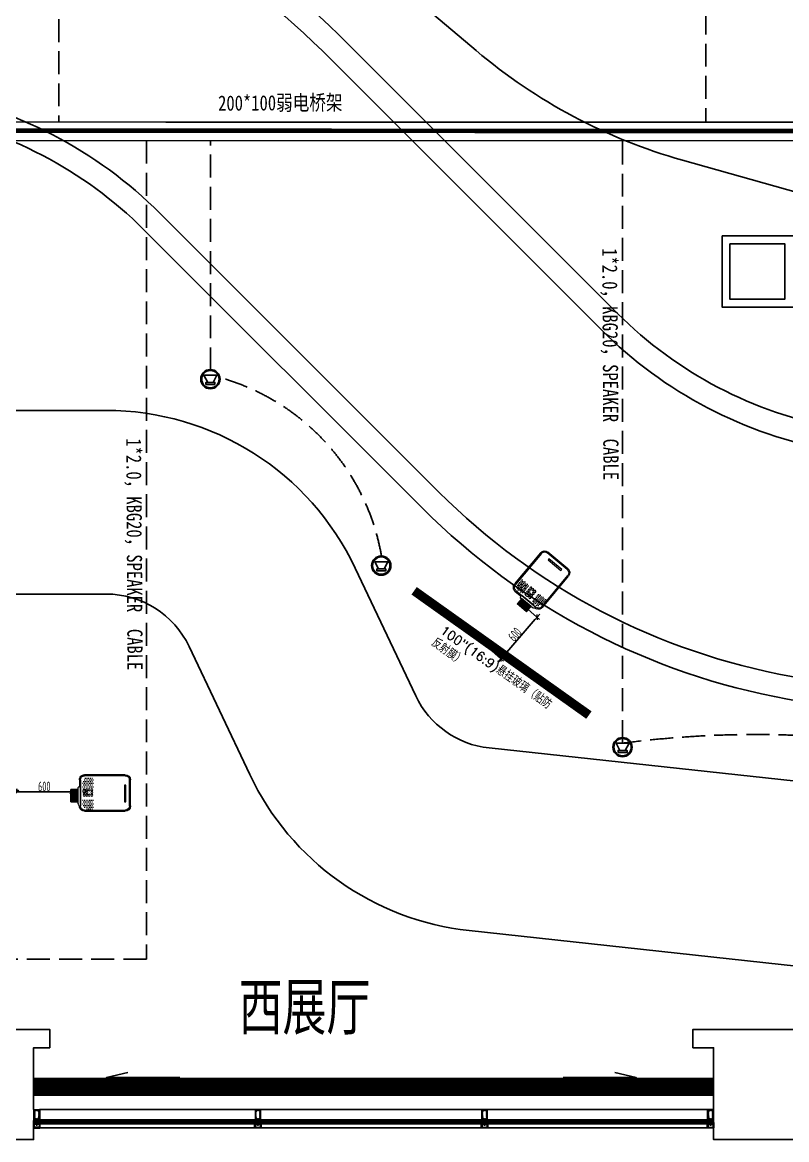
# Model space of a CAD drawing. Header units: millimetres. Extents: x 89805 to 1757503, y 48266 to 267832.
# Drawn here: x 933889 to 942206, y 155396 to 167559 of the extents above; entities that cross this region are included whole.
import ezdxf

# ---------------------------------------------------------------- set-up
doc = ezdxf.new("R2010")
doc.units = ezdxf.units.MM
doc.header["$LTSCALE"] = 1000
for name, pattern in [('CONTINOUS', [0]), ('DASH', [0.35, 0.25, -0.1]), ('HIDDEN', [9.525, 6.35, -3.175])]:
    doc.linetypes.add(name, pattern=pattern)
for name, color, linetype in [('A_TEXT', 7, 'Continuous'), ('BZ', 1, 'Continuous'), ('COLU', 7, 'Continuous'), ('G-装饰造型轮廓线', 3, 'Continuous'), ('GASK', 243, 'Continuous'), ('GLASS', 230, 'Continuous'), ('PJ', 4, 'Continuous'), ('PUB_DIM', 3, 'Continuous'), ('SEAL', 95, 'Continuous'), ('TC', 4, 'Continuous'), ('WALL', 111, 'Continuous'), ('WINDOW', 2, 'Continuous'), ('WZ', 3, 'Continuous'), ('XC', 3, 'Continuous'), ('XX', 6, 'HIDDEN'), ('会议', 1, 'Continuous'), ('外挂石材', 31, 'Continuous'), ('多媒体弱电', 5, 'Continuous'), ('标注线', 8, 'Continuous')]:
    doc.layers.add(name, color=color, linetype=linetype)
doc.layers.add('桥架', color=2, linetype='Continuous', lineweight=9)
doc.styles.add('DEQIU', font='hzs.shx', dxfattribs={"width": 0.7, "bigfont": 'hztxt.shx'})
doc.styles.get("Standard").update_dxf_attribs({"font": 'txt', "bigfont": 'gbcbig.shx'})
doc.styles.add('黑体', font='simhei.ttf', dxfattribs={"width": 0.7})
doc.linetypes.add('BATTING', pattern='A,0.0001,-0.1,[134,ltypeshp.shx,S=0.1,R=0,X=-0.1,Y=0],-0.2,[134,ltypeshp.shx,S=0.1,R=180,X=0.1,Y=0],-0.1', length=0.4001)
doc.dimstyles.new('MY-30', dxfattribs={"dimscale": 30, "dimtxt": 3.5, "dimasz": 1, "dimexe": 1.2, "dimexo": 2, "dimgap": 0.25, "dimtad": 1, "dimdec": 0, "dimrnd": 5, "dimdsep": 46, "dimtxsty": 'DEQIU', "dimblk": 'ZHQ-EP', "dimcen": 0.09, "dimclrd": 256, "dimclre": 256, "dimclrt": 40, "dimadec": 0, "dimazin": 0, "dimtm": 1e-09, "dimtfac": 0.434783, "dimtdec": 0, "dimtix": 1, "dimtmove": 2, "dimatfit": 3, "dimldrblk": 'DOT', "dimfxl": 0, "dimtvp": 0.001739, "dimtolj": 1, "dimarcsym": 0})
pattern_1 = [(0, (97513.92, 15201.57), (12.2091667, -24.4183333), [0, -24.4183333])]

# ---------------------------------------------------------------- blocks, each defined once
blk = doc.blocks.new('xjt')
at = {"layer": 'TC'}
h = blk.add_hatch(dxfattribs=at)
h.set_pattern_fill('ANSI37', color=256, scale=0.3, angle=90, style=0)
h.set_pattern_definition([(135, (-101501.351, 55215.8413), (0.67351921, 0.67351921), []), (45, (-101501.351, 55215.8413), (0.67351921, -0.67351921), [])])
edge = h.paths.add_edge_path(flags=16)
edge.add_arc((-101514, 45460), 1.08, 90, 270)
edge.add_line((-101514, 45459), (-101513, 45459))
edge.add_arc((-101513, 45460), 1.08, 270, 450)
edge.add_line((-101513, 45461), (-101514, 45461))
edge = h.paths.add_edge_path(flags=16)
edge.add_arc((-101511, 45462), 0.541, 90, 180, ccw=False)
edge.add_line((-101511, 45462), (-101510, 45462))
edge.add_arc((-101510, 45462), 0.541, 0, 90, ccw=False)
edge.add_line((-101509, 45462), (-101509, 45459))
edge.add_arc((-101510, 45459), 0.541, -90, 0, ccw=False)
edge.add_line((-101510, 45458), (-101511, 45458))
edge.add_arc((-101511, 45459), 0.541, -180, -90, ccw=False)
edge.add_line((-101512, 45459), (-101512, 45462))
edge = h.paths.add_edge_path()
edge.add_arc((-101507, 45455), 0.324, -112.667, 25.355, ccw=False)
edge.add_line((-101507, 45455), (-101509, 45456))
edge.add_arc((-101509, 45455), 1.12, 57.947, 89.8457)
edge.add_line((-101509, 45456), (-101513, 45456))
edge.add_line((-101513, 45456), (-101513, 45458))
edge.add_arc((-101513, 45458), 0.216, -0.0114, 90.0246)
edge.add_line((-101513, 45458), (-101514, 45458))
edge.add_arc((-101514, 45458), 0.216, 89.9994, 180.0015)
edge.add_line((-101514, 45458), (-101514, 45457))
edge.add_arc((-101514, 45457), 0.176, -153.432, 74.1225, ccw=False)
edge.add_line((-101514, 45457), (-101516, 45459))
edge.add_arc((-101514, 45460), 2.16, 139.1688, 220.8359, ccw=False)
edge.add_line((-101516, 45461), (-101514, 45463))
edge.add_arc((-101514, 45463), 0.176, -74.0901, 153.447, ccw=False)
edge.add_line((-101514, 45463), (-101514, 45462))
edge.add_arc((-101514, 45462), 0.216, 179.9901, 270.024)
edge.add_line((-101514, 45462), (-101513, 45462))
edge.add_arc((-101513, 45462), 0.216, 269.9994, 360.0015)
edge.add_line((-101513, 45462), (-101513, 45465))
edge.add_line((-101513, 45465), (-101510, 45465))
edge.add_arc((-101510, 45467), 2.72, -87.266, -57.1439)
edge.add_line((-101509, 45465), (-101507, 45466))
edge.add_arc((-101507, 45466), 0.378, -35, 137, ccw=False)
edge.add_line((-101507, 45465), (-101507, 45464))
edge.add_arc((-101505, 45460), 5.22, 123.2426, 134.4629)
edge.add_line((-101508, 45464), (-101508, 45463))
edge.add_arc((-101507, 45465), 3.06, 243.9365, 266.7208)
edge.add_line((-101507, 45462), (-101507, 45462))
edge.add_arc((-101507, 45462), 0.324, -58.4296, 71.0549, ccw=False)
edge.add_line((-101507, 45462), (-101508, 45461))
edge.add_arc((-101508, 45461), 0.324, 121.5701, 238.4294)
edge.add_line((-101508, 45461), (-101507, 45460))
edge.add_arc((-101507, 45460), 0.324, -58.4294, 58.4298, ccw=False)
edge.add_line((-101507, 45460), (-101508, 45459))
edge.add_arc((-101508, 45459), 0.324, 121.5703, 238.4294)
edge.add_line((-101508, 45459), (-101507, 45458))
edge.add_arc((-101507, 45458), 0.324, -58.4294, 58.4298, ccw=False)
edge.add_line((-101507, 45458), (-101508, 45457))
edge.add_arc((-101508, 45457), 0.324, 121.5656, 201.6411)
edge.add_line((-101508, 45457), (-101507, 45455))
at = {"layer": 'GASK'}
for points in [[(-101507, 45455, -0.687422), (-101507, 45455), (-101509, 45456, 0.14009), (-101509, 45456), (-101513, 45456), (-101513, 45458, 0.414398), (-101513, 45458), (-101514, 45458, 0.414224), (-101514, 45458), (-101514, 45457, -1.533331), (-101515, 45457), (-101516, 45459, -0.37223), (-101516, 45461), (-101515, 45463, -1.533076), (-101514, 45463), (-101514, 45462, 0.414387), (-101514, 45462), (-101513, 45462, 0.414224), (-101513, 45462), (-101513, 45465), (-101510, 45465, 0.132195), (-101509, 45465), (-101507, 45466, -0.932515), (-101507, 45465), (-101507, 45464, 0.048997), (-101508, 45464), (-101508, 45463, 0.099744), (-101507, 45462), (-101507, 45462, -0.633913), (-101507, 45462), (-101508, 45461, 0.559221), (-101508, 45461), (-101507, 45460, -0.55922), (-101507, 45460), (-101508, 45459, 0.55922), (-101508, 45459), (-101507, 45458, -0.55922), (-101507, 45458), (-101508, 45457, 0.364343), (-101508, 45457)], [(-101514, 45461, 1), (-101514, 45459), (-101513, 45459, 1), (-101513, 45461)], [(-101512, 45462, -0.414214), (-101511, 45462), (-101510, 45462, -0.414214), (-101509, 45462), (-101509, 45459, -0.414214), (-101510, 45458), (-101511, 45458, -0.414214), (-101512, 45459)]]:
    blk.add_lwpolyline(points, format="xyb", close=True, dxfattribs=at)
blk = doc.blocks.new('ewgfg')
at = {"layer": 'SEAL'}
h = blk.add_hatch(dxfattribs=at)
h.set_pattern_fill('ANSI31', color=256, scale=0.4, style=0)
h.set_pattern_definition([(45, (-4249.88207, 19747.53816), (-0.35355339, 0.35355339), [])])
edge = h.paths.add_edge_path()
edge.add_arc((1977, 2078), 7.76, 344.1575, 391.9326)
edge.add_line((1983, 2082), (1986, 2082))
edge.add_arc((1986, 2081), 0.378, 151.3361, 227)
edge.add_line((1986, 2081), (1987, 2080))
edge.add_arc((1985, 2079), 2.72, 2.734, 32.8561, ccw=False)
edge.add_line((1987, 2079), (1987, 2076))
edge.add_line((1987, 2076), (1986, 2076))
edge.add_arc((1986, 2075), 0.5, 90, 200)
edge.add_line((1985, 2075), (1985, 2075))
edge.add_line((1985, 2075), (1985, 2075))
edge.add_line((1985, 2075), (1985, 2075))
edge.add_arc((1985, 2075), 0.5, 19.5621, 146.1659)
at = {"layer": 'TC'}
h = blk.add_hatch(dxfattribs=at)
h.set_pattern_fill('AR-SAND', color=256, scale=0.4, style=0)
h.set_pattern_definition([(37.5, (1983.476, 2074.86), (-0.64, 19.577), [0, -15.443, 0, -17.272, 0, -16.51]), (7.5, (1983.476, 2074.86), (17.98, 28.673), [0, -8.331, 0, -13.919, 0, -5.334]), (327.5, (1970.979, 2074.86), (31.64, 0.057), [0, -5.08, 0, -18.288, 0, -23.876]), (317.5, (1970.98, 2074.86), (30.542, 8.917), [0, -2.54, 0, -11.989, 0, -13.716])])
h.paths.add_polyline_path([(1983, 2082), (1989, 2082), (1989, 2075), (1983, 2075)])
at = {"layer": 'SEAL'}
blk.add_arc((1977, 2078), 7.76, 342.0085, 31.9326, dxfattribs=at)
at = {"layer": '标注线', "rotation": 90}
blk.add_blockref('xjt', (47452, 103589), dxfattribs=at)
blk = doc.blocks.new('M8T')
at = {"layer": 'PJ'}
blk.add_line((0, -5), (0, 0), dxfattribs=at)
blk.add_lwpolyline([(-5, 0), (-5, 0), (5, 0), (5, 0)], dxfattribs=at)
blk.add_lwpolyline([(-7, 0), (7, 0), (7, -5), (6, -5), (-6, -5), (-7, -5)], close=True, dxfattribs=at)
blk.add_lwpolyline([(-7, -5, 0.154701), (0, -5, 1.166596), (0, -5, 0.154701), (7, -5)], format="xyb", dxfattribs=at)
blk = doc.blocks.new('A$C0DF30340')
at = {"layer": 'GASK'}
h = blk.add_hatch(dxfattribs=at)
h.set_pattern_fill('ANSI37', color=256, scale=10, angle=-90, style=0)
h.set_pattern_definition([(315, (-6739.0329, 24457.4036), (0.883883476, 0.883883476), []), (45, (-6739.0329, 24457.4036), (-0.883883476, 0.883883476), [])])
h.paths.add_polyline_path([(9, -13), (9, -15), (-8, -15), (-8, -13)])
at = {"lineweight": 35}
for points in [[(30, -16, -0.339454), (30, -15), (31, -14), (32, -14), (32, -58), (-33, -58), (-33, -14), (-31, -14), (-30, -15, -0.339454), (-30, -16), (-31, -17), (-31, -21), (-28, -21), (-28, -22), (-31, -22), (-31, -56), (31, -56), (31, -22), (28, -22), (28, -21), (31, -21), (31, -17)], [(30, -17, 0.339454), (30, -16), (29, -16), (30, -14, 0.57735), (30, -13), (27, -13, 0.414214), (26, -14), (26, -14, 0.414214), (27, -15), (28, -15, -0.414214), (28, -15), (28, -16, -0.414214), (28, -17), (22, -17, -0.414214), (22, -16), (22, -15, -0.414214), (22, -15), (23, -15, 0.414214), (23, -14), (23, -14, 0.414214), (23, -13), (21, -13, 0.414214), (20, -14), (20, -17), (13, -17), (10, -15), (9, -13), (9, -13), (9, -15), (0, -15), (-8, -15), (-8, -13), (-9, -13), (-10, -15), (-13, -17), (-20, -17), (-20, -14, 0.414214), (-21, -13), (-23, -13, 0.414214), (-23, -14), (-23, -14, 0.414214), (-23, -15), (-22, -15, -0.414214), (-22, -15), (-22, -16, -0.414214), (-22, -17), (-28, -17, -0.414214), (-28, -16), (-28, -15, -0.414214), (-28, -15), (-27, -15, 0.414214), (-26, -14), (-26, -14, 0.414214), (-27, -13), (-30, -13, 0.57735), (-30, -14), (-29, -16), (-30, -16, 0.339454), (-30, -17), (-29, -20), (-28, -20), (-28, -19), (-8, -19), (-8, -18), (-1, -18, 0.198912), (0, -18), (0, -18, -0.414214), (0, -18), (0, -18, 0.198912), (1, -18), (9, -18), (9, -19), (28, -19), (28, -20), (29, -20)]]:
    blk.add_lwpolyline(points, format="xyb", close=True, dxfattribs=at)
at = {"layer": 'GASK'}
blk.add_lwpolyline([(9, -13), (9, -15), (-8, -15), (-8, -13)], close=True, dxfattribs=at)
at = {"layer": 'PJ'}
for p, q in [((-5, -20), (-6, -20)), ((-6, -20), (-6, -25)), ((-5, -25), (-6, -25)), ((5, -20), (-5, -20)), ((5, -25), (-5, -25)), ((-3, -13), (-3, -10)), ((-3, -20), (-3, -25)), ((-3, -30), (-3, -25)), ((-3, -29), (3, -29)), ((-2, -13), (-2, -10)), ((-1, -18), (0, -20)), ((0, -18), (1, -20)), ((2, -13), (2, -10)), ((2, -30), (2, -25)), ((3, -13), (3, -10)), ((3, -20), (3, -25)), ((5, -20), (6, -20)), ((5, -25), (6, -25)), ((6, -20), (6, -25))]:
    blk.add_line(p, q, dxfattribs=at)
at = {"layer": 'PJ', "color": 1}
blk.add_lwpolyline([(-7, -19), (-6, -18), (0, -18), (6, -18), (8, -20)], dxfattribs=at)
at = {"layer": 'PJ'}
blk.add_lwpolyline([(-5, -20), (5, -20), (5, -18), (-5, -18)], close=True, dxfattribs=at)
blk.add_lwpolyline([(3, -25), (3, -29), (2, -30), (-3, -30), (-3, -29), (-3, -25)], dxfattribs=at)
for centre, start, end in [((-6, -29), 72.412, 85.6435), ((-6, -15), 274.3565, 287.588), ((0, -29), 72.412, 107.588), ((0, -15), 252.412, 287.588), ((6, -29), 94.3565, 107.588), ((6, -15), 252.412, 265.6435)]:
    blk.add_arc(centre, 9.55, start, end, dxfattribs=at)
at = {"layer": 'PJ', "xscale": 0.75, "yscale": 0.75, "zscale": 0.75, "rotation": 180}
blk.add_blockref('M8T', (0, -10), dxfattribs=at)
at = {"layer": 'WZ'}
blk.add_blockref('ewgfg', (-2017, -2089), dxfattribs=at)
at = {"layer": 'WZ', "xscale": -1}
blk.add_blockref('ewgfg', (2017, -2089), dxfattribs=at)
blk = doc.blocks.new('136EM1283T+20')
at = {"lineweight": 15, "ltscale": 2}
h = blk.add_hatch(dxfattribs=at)
h.set_pattern_fill('ANSI37', color=1, scale=0.45, style=0)
h.set_pattern_definition([(45, (-7.1094, 124.7), (-1.01028, 1.01028), []), (135, (-7.1094, 124.7), (-1.01028, -1.01028), [])])
edge = h.paths.add_edge_path()
edge.add_line((-4, 135), (-4, 136))
edge.add_arc((-3, 136), 1.2, 150, 180, ccw=False)
edge.add_line((-4, 137), (-4, 138))
edge.add_line((-4, 138), (-3, 139))
edge.add_arc((-3, 139), 0.21, 330, 360)
edge.add_line((-3, 139), (-3, 139))
edge.add_arc((-3, 139), 0.4, 360, 450)
edge.add_line((-3, 139), (-7, 139))
edge.add_arc((-7, 139), 0.4, 90, 180)
edge.add_line((-7, 139), (-7, 139))
edge.add_arc((-7, 139), 0.21, 180, 210)
edge.add_line((-7, 139), (-7, 138))
edge.add_line((-7, 138), (-6, 137))
edge.add_arc((-7, 136), 1.2, 0, 30, ccw=False)
edge.add_line((-6, 136), (-6, 135))
edge.add_line((-6, 135), (-6, 128))
edge.add_arc((-7, 128), 1.2, 330, 360, ccw=False)
edge.add_line((-6, 127), (-7, 127))
edge.add_line((-7, 127), (-7, 126))
edge.add_arc((-7, 125), 0.21, 150, 180)
edge.add_line((-7, 125), (-7, 125))
edge.add_arc((-7, 125), 0.4, 180, 270)
edge.add_line((-7, 125), (-3, 125))
edge.add_arc((-3, 125), 0.4, 270, 360)
edge.add_line((-3, 125), (-3, 125))
edge.add_arc((-3, 125), 0.21, 0, 30)
edge.add_line((-3, 126), (-4, 127))
edge.add_line((-4, 127), (-4, 127))
edge.add_arc((-3, 128), 1.2, 180, 210, ccw=False)
edge.add_line((-4, 128), (-4, 135))
h = blk.add_hatch(dxfattribs=at)
h.set_pattern_fill('ANSI37', color=1, scale=0.45, style=0)
h.set_pattern_definition([(45, (2.9093, 124.7), (-1.01028, 1.01028), []), (135, (2.9093, 124.7), (-1.01028, -1.01028), [])])
edge = h.paths.add_edge_path()
edge.add_line((4, 135), (4, 136))
edge.add_arc((3, 136), 1.2, 360, 390)
edge.add_line((4, 137), (4, 138))
edge.add_line((4, 138), (3, 139))
edge.add_arc((3, 139), 0.21, 180, 210, ccw=False)
edge.add_line((3, 139), (3, 139))
edge.add_arc((3, 139), 0.4, 90, 180, ccw=False)
edge.add_line((3, 139), (7, 139))
edge.add_arc((7, 139), 0.4, 0, 90, ccw=False)
edge.add_line((7, 139), (7, 139))
edge.add_arc((7, 139), 0.21, -30, 0, ccw=False)
edge.add_line((7, 139), (6, 138))
edge.add_line((6, 138), (6, 137))
edge.add_arc((7, 136), 1.2, 150, 180)
edge.add_line((6, 136), (6, 135))
edge.add_line((6, 135), (6, 128))
edge.add_arc((7, 128), 1.2, 180, 210)
edge.add_line((6, 127), (6, 127))
edge.add_line((6, 127), (7, 126))
edge.add_arc((7, 125), 0.21, 0, 30, ccw=False)
edge.add_line((7, 125), (7, 125))
edge.add_arc((7, 125), 0.4, 270, 360, ccw=False)
edge.add_line((7, 125), (3, 125))
edge.add_arc((3, 125), 0.4, 180, 270, ccw=False)
edge.add_line((3, 125), (3, 125))
edge.add_arc((3, 125), 0.21, 150, 180, ccw=False)
edge.add_line((3, 126), (4, 127))
edge.add_line((4, 127), (4, 127))
edge.add_arc((3, 128), 1.2, 330, 360)
edge.add_line((4, 128), (4, 135))
at = {"color": 1, "lineweight": 15, "ltscale": 2}
for points in [[(-4, 135), (-4, 136, -0.131652), (-4, 137), (-4, 138), (-3, 139, 0.131652), (-3, 139), (-3, 139, 0.414214), (-3, 139), (-7, 139, 0.414214), (-7, 139), (-7, 139, 0.131652), (-7, 139), (-7, 138), (-6, 137, -0.131652), (-6, 136), (-6, 135), (-6, 128, -0.131652), (-6, 127), (-7, 127), (-7, 126, 0.131652), (-7, 125), (-7, 125, 0.414214), (-7, 125), (-3, 125, 0.414214), (-3, 125), (-3, 125, 0.131652), (-3, 126), (-4, 127), (-4, 127, -0.131652), (-4, 128)], [(4, 135), (4, 136, 0.131652), (4, 137), (4, 138), (3, 139, -0.131652), (3, 139), (3, 139, -0.414214), (3, 139), (7, 139, -0.414214), (7, 139), (7, 139, -0.131652), (7, 139), (6, 138), (6, 137, 0.131652), (6, 136), (6, 135), (6, 128, 0.131652), (6, 127), (6, 127), (7, 126, -0.131652), (7, 125), (7, 125, -0.414214), (7, 125), (3, 125, -0.414214), (3, 125), (3, 125, -0.131652), (3, 126), (4, 127), (4, 127, 0.131652), (4, 128)]]:
    blk.add_lwpolyline(points, format="xyb", close=True, dxfattribs=at)
at = {"layer": 'XC', "lineweight": 15}
for points in [[(30, 119), (29, 119, -0.414214), (29, 119, -0.414214), (30, 120), (32, 120, -0.414214), (32, 120), (32, 0), (-32, 0), (-32, 120, -0.414214), (-32, 120), (-30, 120, -0.414214), (-29, 119, -0.414214), (-29, 119), (-30, 119, 0.414214), (-30, 119), (-30, 116, 0.414213), (-30, 116), (-25, 116, 0.414214), (-24, 116), (-24, 119, 0.414214), (-25, 119), (-26, 119, -0.414214), (-26, 119, -0.413525), (-25, 120), (-20, 120, -0.414214), (-20, 120), (-20, 119, -0.414214), (-20, 118), (-22, 118, 0.414214), (-22, 118), (-22, 116, 0.414214), (-22, 116), (-9, 116, 0.414214), (-9, 116), (-9, 126, 0.414214), (-9, 126), (-9, 126), (-10, 128, -0.537319), (-10, 128), (-7, 128, -0.176327), (-7, 128), (-7, 128, -0.57735), (-7, 127), (-7, 127, 0.267949), (-7, 127), (-8, 125), (-8, 125, 0.598837), (-7, 125, -0.236068), (-7, 125), (-3, 125, 0.414214), (-3, 125), (-3, 125), (-4, 127, -0.585007), (-4, 127), (-2, 127, -0.261824), (-1, 127), (0, 125, 0.562186), (0, 125), (1, 127, -0.261824), (2, 127), (4, 127, -0.585007), (4, 127), (3, 125), (3, 125, 0.414214), (3, 125), (7, 125, -0.236068), (7, 125, 0.598837), (8, 125), (8, 125), (7, 127, 0.267949), (7, 127), (7, 127, -0.57735), (7, 128), (7, 128, -0.176327), (7, 128), (10, 128, -0.537319), (10, 128), (9, 126), (9, 126, 0.414214), (9, 126), (9, 116, 0.414214), (9, 116), (22, 116, 0.414214), (22, 116), (22, 118, 0.414214), (22, 118), (20, 118, -0.414214), (20, 119), (20, 120, -0.414214), (20, 120), (25, 120, -0.413525), (26, 119, -0.414214), (26, 119), (25, 119, 0.414214), (24, 119), (24, 116, 0.414214), (25, 116), (30, 116, 0.414213), (31, 116), (31, 119, 0.414214)], [(-29, 113), (-7, 113, 0.414214), (-7, 114), (-7, 122, -0.414214), (-6, 122), (6, 122, -0.414214), (6, 122), (6, 114, 0.414214), (7, 113), (29, 113, -0.414214), (30, 112), (30, 5, -0.414214), (29, 4), (-29, 4, -0.414214), (-30, 5), (-30, 112, -0.414214)]]:
    blk.add_lwpolyline(points, format="xyb", close=True, dxfattribs=at)
at = {"layer": 'XC', "lineweight": 15, "ltscale": 2}
blk.add_lwpolyline([(5, 152, -0.414214), (5, 152), (5, 147, -0.414214), (5, 146), (3, 146, 0.414214), (3, 146), (3, 143, -0.414214), (3, 142), (-3, 142, -0.414214), (-3, 143), (-3, 146, 0.414214), (-3, 146), (-5, 146, -0.414214), (-5, 147), (-5, 152, -0.414214), (-5, 152), (-3, 152, 0.414214), (-3, 153), (-3, 155, 0.414214), (-4, 156), (-9, 156, 0.414215), (-9, 155), (-9, 138, -0.414214), (-9, 138), (-9, 138), (-10, 136, 0.537319), (-10, 136), (-7, 136, 0.176327), (-7, 136), (-7, 137, 0.57735), (-7, 137), (-7, 137, -0.267949), (-7, 137), (-8, 139), (-8, 139, -0.598837), (-7, 140, 0.236068), (-7, 139), (-3, 139, -0.414214), (-3, 139), (-3, 139), (-4, 137, 0.585007), (-4, 137), (-2, 137, 0.261824), (-1, 137), (0, 139, -0.562186), (0, 139), (1, 137, 0.261824), (2, 137), (4, 137, 0.585007), (4, 137), (3, 139), (3, 139, -0.414214), (3, 139), (7, 139, 0.236068), (7, 140, -0.598837), (8, 139), (8, 139), (7, 137, -0.267949), (7, 137), (7, 137, 0.57735), (7, 137), (7, 136, 0.176327), (7, 136), (10, 136, 0.537319), (10, 136), (9, 138), (9, 138, -0.414214), (9, 138), (9, 155, 0.414214), (8, 156), (4, 156, 0.414214), (3, 155), (3, 153, 0.414214), (3, 152)], format="xyb", close=True, dxfattribs=at)
blk = doc.blocks.new('Roberto方案')
at = {"color": 8, "ltscale": 0.7}
for points, elevation in [([(1686533, 313168), (1687731, 312155, 0.107067), (1689975, 310963), (1694652, 309644, -0.335781), (1695526, 308489), (1695526, 307850, 0.36397), (1695774, 307555), (1697173, 307308, 0.466308), (1697525, 307603), (1697525, 308488, 0.335781), (1695194, 311568), (1690518, 312888, -0.107067)], 37), ([(1695427, 303817), (1695463, 303900, -0.348662), (1695682, 304018), (1697353, 303716, -0.482951), (1697501, 303440), (1697379, 303155, -0.329052), (1695011, 301776), (1687655, 302576, -0.260725), (1685267, 304274), (1684607, 305669, 0.289853), (1683706, 306239), (1682451, 306239, 0.414214)], -3), ([(1682451, 308239), (1683702, 308239, -0.289853), (1686416, 306521), (1687075, 305130, 0.260725), (1687871, 304564), (1695324, 303757, 0.328763), (1695427, 303817, 1.521761)], -3)]:
    blk.add_lwpolyline(points, format="xyb", dxfattribs=dict(at, elevation=elevation))
at = {"color": 8, "ltscale": 0.7, "elevation": 57}
for points in [[(1675662, 315569), (1682234, 314410, -0.153915), (1686235, 312328), (1689268, 309295, 0.152859), (1691650, 308048), (1697291, 307029, -0.359482), (1697775, 306447), (1697775, 304240, -0.467565), (1697434, 303955), (1691118, 305096, -0.152859), (1687147, 307173), (1684114, 310206, 0.153915), (1681713, 311456), (1675806, 312498, -0.36397), (1675310, 313089), (1675310, 315274, -0.466308)], [(1675619, 315323), (1682191, 314164, -0.153915), (1686058, 312151), (1689091, 309118, 0.152859), (1691606, 307802), (1697246, 306784, -0.358443), (1697525, 306447), (1697525, 304240, -0.467565), (1697479, 304201), (1691162, 305342, -0.152859), (1687324, 307350), (1684291, 310383, 0.153915), (1681757, 311702), (1675849, 312744, -0.36397), (1675560, 313089), (1675560, 315274, -0.466308)]]:
    blk.add_lwpolyline(points, format="xyb", close=True, dxfattribs=at)
at = {"color": 7, "ltscale": 0.7, "const_width": 100, "elevation": -7}
blk.add_lwpolyline([(1687056, 306275), (1688958, 304922)], dxfattribs=at)
at = {"color": 7, "ltscale": 0.7, "insert": (1687388, 305903, -28), "char_height": 100, "width": 1513.59, "attachment_point": 1, "rotation": 324.4513}
blk.add_mtext('100"(16:9)悬挂玻璃（贴防反射膜）', dxfattribs=at)
blk = doc.blocks.new('ty')
at = {"layer": '会议', "lineweight": 0}
h = blk.add_hatch(dxfattribs=at)
h.set_pattern_fill('DOTS', color=5, scale=448, angle=270, style=0)
h.set_pattern_definition(pattern_1)
edge = h.paths.add_edge_path()
edge.add_ellipse((618, 153), major_axis=(-53, 53), ratio=1, start_angle=225, end_angle=315)
edge.add_line((618, 228), (532, 228))
edge.add_line((532, 228), (532, 84))
edge.add_line((532, 84), (693, 84))
edge.add_line((693, 84), (693, 153))
h = blk.add_hatch(dxfattribs=at)
h.set_pattern_fill('DOTS', color=5, scale=448, angle=270, style=0)
h.set_pattern_definition(pattern_1)
edge = h.paths.add_edge_path()
edge.add_ellipse((618, -153), major_axis=(53, 53), ratio=1, start_angle=225, end_angle=315, ccw=False)
edge.add_line((618, -228), (532, -228))
edge.add_line((532, -228), (532, -84))
edge.add_line((532, -84), (693, -84))
edge.add_line((693, -84), (693, -153))
at = {"layer": '会议', "color": 5, "lineweight": 0}
for p, q in [((0, 187), (0, -187)), ((15, 187), (15, -187)), ((658, 262), (75, 262)), ((658, 247), (75, 247)), ((718, -187), (718, 187)), ((66, 125), (66, -113)), ((85, 125), (66, 125)), ((85, -113), (85, 125)), ((718, 152), (718, -76)), ((754, -76), (754, 152)), ((754, 126), (754, -50)), ((771, 126), (754, 126)), ((771, 126), (771, -50)), ((782, 126), (771, 126)), ((771, -50), (771, 126)), ((782, 126), (782, -50)), ((782, -50), (782, 126)), ((854, 126), (782, 126)), ((854, 111), (782, 111)), ((854, 96), (782, 96)), ((854, 81), (782, 81)), ((854, 66), (782, 66)), ((854, 51), (782, 51)), ((854, 36), (782, 36)), ((854, 21), (782, 21)), ((854, 6), (782, 6)), ((854, 126), (854, -50)), ((66, -113), (85, -113)), ((733, -187), (733, -94)), ((754, -50), (771, -50)), ((771, -50), (782, -50)), ((854, -9), (782, -9)), ((854, -24), (782, -24)), ((854, -39), (782, -39)), ((782, -50), (854, -50)), ((75, -247), (658, -247)), ((75, -262), (658, -262))]:
    blk.add_line(p, q, dxfattribs=at)
at = {"layer": '会议', "color": 5, "lineweight": 0, "extrusion": (0, 0, -1)}
for centre, major_axis, ratio, start_param, end_param in [((75, 187), (-53, 53), 1, 5.497787, 7.068583), ((75, 187), (-42.4, 42.4), 1, 5.497787, 7.068583), ((658, 187), (-53, 53), 1, 0.785398, 2.121825), ((658, 187), (42.4, 42.4), 1, 5.497787, 7.068583), ((911, 252), (173, 69), 1, 2.957483, 3.26624), ((553, 31), (-10.2, 10.2), 1, 3.926991, 10.210176), ((553, -6), (-10.2, 10.2), 1, 3.926991, 10.210176), ((591, 31), (-10.2, 10.2), 1, 3.926991, 10.210176), ((628, 31), (-10.2, 10.2), 1, 3.926991, 10.210176), ((628, -6), (-10.2, 10.2), 1, 3.926991, 10.210176), ((666, 31), (-10.2, 10.2), 1, 3.926991, 10.210176), ((666, -25), (0, 33.2), 0.467648, 3.141593, 9.424778), ((553, -44), (-10.2, 10.2), 1, 3.926991, 10.210176), ((591, -44), (-10.2, 10.2), 1, 3.926991, 10.210176), ((628, -44), (-10.2, 10.2), 1, 3.926991, 10.210176), ((791, -140), (-52.5, 52.5), 1, 5.657537, 6.540911), ((75, -187), (-53, 53), 1, 3.926991, 5.497787), ((75, -187), (42.4, 42.4), 1, 2.356194, 3.926991), ((658, -187), (-42.4, 42.4), 1, 2.356194, 3.926991), ((658, -187), (-53, 53), 1, 2.356194, 3.926991)]:
    blk.add_ellipse(centre, major_axis=major_axis, ratio=ratio, start_param=start_param, end_param=end_param, dxfattribs=at)
blk = doc.blocks.new('ZHQ-EP')
blk.add_line((-1.5, 0), (1.5, 0))
at = {"const_width": 0.5}
blk.add_lwpolyline([(-0.7, -0.7), (0.7, 0.7)], dxfattribs=at)
blk = doc.blocks.new('*D88')
at = {"layer": 'Defpoints', "color": 0}
for p in [(933828, 159181), (933828, 159121), (934427, 159120)]:
    blk.add_point(p, dxfattribs=at)
at = {"layer": 'WINDOW', "lineweight": -2}
for p, q in [((933828, 159181), (933828, 159217)), ((934427, 159180), (934427, 159217)), ((934397, 159181), (933858, 159181))]:
    blk.add_line(p, q, dxfattribs=at)
at = {"layer": 'WINDOW', "lineweight": -2, "xscale": 30, "yscale": 30, "zscale": 30, "rotation": 180}
blk.add_blockref('ZHQ-EP', (933828, 159181), dxfattribs=at)
at = {"layer": 'WINDOW', "lineweight": -2, "xscale": 30, "yscale": 30, "zscale": 30}
blk.add_blockref('ZHQ-EP', (934427, 159181), dxfattribs=at)
at = {"layer": 'WINDOW', "color": 40, "insert": (934127, 159241), "char_height": 105, "attachment_point": 5, "style": 'DEQIU'}
blk.add_mtext('\\A1;600', dxfattribs=at)
blk = doc.blocks.new('_Dot')
at = {"color": 0, "linetype": 'ByBlock', "lineweight": -2}
blk.add_line((-0.5, 0), (-1, 0), dxfattribs=at)
at = {"color": 0, "linetype": 'ByBlock', "const_width": 0.5}
blk.add_lwpolyline([(-0.25, 0, 1), (0.25, 0, 1)], format="xyb", close=True, dxfattribs=at)
blk = doc.blocks.new('*D89')
at = {"layer": 'Defpoints', "color": 0}
for p in [(938745, 161731), (938351, 161277, -4), (939491, 161084)]:
    blk.add_point(p, dxfattribs=at)
at = {"layer": 'WINDOW', "lineweight": -2}
for p, q in [((939332, 161222), (939518, 161060)), ((939116, 160652), (939471, 161061)), ((938938, 160767), (939124, 160606))]:
    blk.add_line(p, q, dxfattribs=at)
at = {"layer": 'WINDOW', "lineweight": -2, "xscale": 30, "yscale": 30, "zscale": 30}
for p, rotation in [((939491, 161084), 49.04673078354769), ((939096, 160629), 229.0467307835476)]:
    blk.add_blockref('ZHQ-EP', p, dxfattribs=dict(at, rotation=rotation))
at = {"layer": 'WINDOW', "color": 40, "insert": (939248, 160896), "char_height": 105, "attachment_point": 5, "rotation": 49.0467, "style": 'DEQIU'}
blk.add_mtext('\\A1;600', dxfattribs=at)
blk = doc.blocks.new('喇叭')
at = {"layer": '会议', "color": 5}
for p, q in [((-132, 77), (131, 84)), ((-132, 77), (-53, -67)), ((131, 84), (58, -64))]:
    blk.add_line(p, q, dxfattribs=at)
blk.add_lwpolyline([(95, -106), (94, -63), (-89, -68), (-88, -111)], close=True, dxfattribs=at)
for radius in [197, 177]:
    blk.add_circle((0, 0), radius, dxfattribs=at)

msp = doc.modelspace()

# ---------------------------------------------------------------- hatches: boundary and pattern name
at = {"layer": 'TC'}
h = msp.add_hatch(dxfattribs=at)
h.set_pattern_fill('ANSI32', color=256, scale=20, style=0, double=1)
h.set_pattern_definition([(45, (1431182.603, -2353302.862), (-5.303300859, 5.303300859), []), (45, (1431186.1386, -2353302.862), (-5.303300859, 5.303300859), [])])
h.paths.add_polyline_path([(934063.1, 155624.8), (934025.1, 155624.8), (934025.1, 155712.8), (934063.1, 155712.8)], flags=16)
h.paths.add_polyline_path([(934019.1, 155618.8), (934069.1, 155618.8), (934069.1, 155718.8), (934019.1, 155718.8)])
h = msp.add_hatch(dxfattribs=at)
h.set_pattern_fill('ANSI32', color=256, scale=20, style=0, double=1)
h.set_pattern_definition([(135, (439314.7695, -2353302.862), (5.303300859, 5.303300859), []), (135, (439311.234, -2353302.862), (5.303300859, 5.303300859), [])])
h.paths.add_polyline_path([(936434.3, 155624.8), (936472.3, 155624.8), (936472.3, 155712.8), (936434.3, 155712.8)], flags=16)
h.paths.add_polyline_path([(936478.3, 155618.8), (936428.3, 155618.8), (936428.3, 155718.8), (936478.3, 155718.8)])
h = msp.add_hatch(dxfattribs=at)
h.set_pattern_fill('ANSI32', color=256, scale=20, style=0, double=1)
h.set_pattern_definition([(135, (441781.436, -2353302.862), (5.303300859, 5.303300859), []), (135, (441777.901, -2353302.862), (5.303300859, 5.303300859), [])])
h.paths.add_polyline_path([(938900.9, 155624.8), (938938.9, 155624.8), (938938.9, 155712.8), (938900.9, 155712.8)], flags=16)
h.paths.add_polyline_path([(938944.9, 155618.8), (938894.9, 155618.8), (938894.9, 155718.8), (938944.9, 155718.8)])
h = msp.add_hatch(dxfattribs=at)
h.set_pattern_fill('ANSI32', color=256, scale=20, style=0, double=1)
h.set_pattern_definition([(135, (444240.603, -2353302.862), (5.303300859, 5.303300859), []), (135, (444237.067, -2353302.862), (5.303300859, 5.303300859), [])])
h.paths.add_polyline_path([(941360.1, 155624.8), (941398.1, 155624.8), (941398.1, 155712.8), (941360.1, 155712.8)], flags=16)
h.paths.add_polyline_path([(941404.1, 155618.8), (941354.1, 155618.8), (941354.1, 155718.8), (941404.1, 155718.8)])

# ---------------------------------------------------------------- linework, layer by layer
at = {"color": 8, "linetype": 'BATTING', "ltscale": 0.2, "const_width": 200}
msp.add_lwpolyline([(934011.6, 155971.3), (941411.6, 155971.3)], dxfattribs=at)
at = {"color": 8, "ltscale": 0.7}
for points in [[(935600.8, 156072.3), (934803.8, 156072.3), (935036.7, 156127.7)], [(939772.4, 156072.3), (940569.4, 156072.3), (940336.5, 156127.7)]]:
    msp.add_lwpolyline(points, dxfattribs=at)
at = {"layer": 'COLU', "color": 8}
msp.add_lwpolyline([(941586.6, 165146.2), (942186.6, 165146.2), (942186.6, 164546.2), (941586.6, 164546.2)], close=True, dxfattribs=at)
at = {"layer": 'Defpoints', "color": 5}
msp.add_line((950093.8, 166471.6), (935448.7, 166471.6), dxfattribs=at)
at = {"layer": 'G-装饰造型轮廓线', "color": 4, "ltscale": 0.7}
for points in [[(932986.6, 155851.3), (932986.6, 156396.3), (932786.6, 156396.3), (932786.6, 156596.3), (933986.6, 156596.3), (934186.6, 156596.3), (934186.6, 156396.3), (934011.6, 156396.3), (934011.6, 155726.3)], [(941411.6, 155726.3), (941411.6, 156396.3), (941186.6, 156396.3), (941186.6, 156596.2), (942386.6, 156596.2), (942586.6, 156596.2), (942586.6, 156396.3), (942401.6, 156396.3), (942401.6, 155746.3)]]:
    msp.add_lwpolyline(points, dxfattribs=at)
at = {"layer": 'GASK', "color": 1}
for points in [[(934078.6, 155606.3), (934076.6, 155606.3), (934076.6, 155726.3), (934078.6, 155726.3)], [(941344.6, 155606.3), (941346.6, 155606.3), (941346.6, 155726.3), (941344.6, 155726.3)]]:
    msp.add_lwpolyline(points, close=True, dxfattribs=at)
at = {"layer": 'GLASS'}
for points in [[(934062.1, 155594.3), (936437.3, 155594.3), (936438.3, 155595.3), (936438.3, 155599.3), (936437.3, 155600.3), (934062.1, 155600.3), (934061.1, 155599.3), (934061.1, 155595.3)], [(934062.1, 155576.3), (936437.3, 155576.3), (936438.3, 155577.3), (936438.3, 155581.3), (936437.3, 155582.3), (934062.1, 155582.3), (934061.1, 155581.3), (934061.1, 155577.3)], [(938903.9, 155594.3), (936471.3, 155594.3), (936470.3, 155595.3), (936470.3, 155599.3), (936471.3, 155600.3), (938903.9, 155600.3), (938904.9, 155599.3), (938904.9, 155595.3)], [(938903.9, 155576.3), (936471.3, 155576.3), (936470.3, 155577.3), (936470.3, 155581.3), (936471.3, 155582.3), (938903.9, 155582.3), (938904.9, 155581.3), (938904.9, 155577.3)], [(941361.1, 155594.3), (938937.9, 155594.3), (938936.9, 155595.3), (938936.9, 155599.3), (938937.9, 155600.3), (941361.1, 155600.3), (941362.1, 155599.3), (941362.1, 155595.3)], [(941361.1, 155576.3), (938937.9, 155576.3), (938936.9, 155577.3), (938936.9, 155581.3), (938937.9, 155582.3), (941361.1, 155582.3), (941362.1, 155581.3), (941362.1, 155577.3)]]:
    msp.add_lwpolyline(points, close=True, dxfattribs=at)
at = {"layer": 'PUB_DIM'}
for points in [[(934011.6, 155606.3), (934026.6, 155606.3), (934026.6, 155576.3), (934011.6, 155576.3)], [(934012.8, 155605.1), (934025.4, 155605.1), (934025.4, 155577.5), (934012.8, 155577.5)], [(941411.6, 155606.3), (941396.6, 155606.3), (941396.6, 155576.3), (941411.6, 155576.3)], [(941410.4, 155605.1), (941397.8, 155605.1), (941397.8, 155577.5), (941410.4, 155577.5)]]:
    msp.add_lwpolyline(points, close=True, dxfattribs=at)
at = {"layer": 'WALL', "color": 8, "ltscale": 0.7}
msp.add_lwpolyline([(941506.1, 165235.7), (942287.1, 165235.7), (942287.1, 164456.7), (941506.1, 164456.7)], close=True, dxfattribs=at)
at = {"layer": 'WINDOW', "color": 6, "linetype": 'DASH'}
for p, q in [((941326, 168376.5), (941326, 166471.6)), ((935936.9, 163769.3), (935936.9, 166271.6)), ((940420.5, 159711.7), (940420.5, 166271.6))]:
    msp.add_line(p, q, dxfattribs=at)
at = {"layer": 'WINDOW'}
msp.add_line((941411.6, 155746.3), (941411.6, 155546.3), dxfattribs=at)
at = {"layer": 'WINDOW', "extrusion": (0, 0, -1)}
msp.add_line((941411.6, 155546.3), (941411.6, 155746.3), dxfattribs=at)
at = {"layer": 'WINDOW', "color": 6, "linetype": 'DASH'}
for points in [[(930733.3, 172844.8), (934285.3, 172844.8), (934285.3, 166471.6)], [(935238.8, 166271.6), (935238.8, 157362.2), (933797.6, 157362.2)]]:
    msp.add_lwpolyline(points, dxfattribs=at)
for centre, radius, start, end in [((935382.2, 161330.2), 2451.1, 9.85694, 74.47725), ((941867, 148740.5), 11066.2, 72.90416, 97.51096)]:
    msp.add_arc(centre, radius, start, end, dxfattribs=at)
at = {"layer": 'XC'}
for points in [[(936422.8, 155726.3), (934078.6, 155726.3), (934078.6, 155606.3), (936423.3, 155606.3)], [(936485.8, 155726.3), (938887.4, 155726.3), (938887.4, 155606.3), (936485.3, 155606.3)], [(938952.4, 155726.3), (941344.6, 155726.3), (941344.6, 155606.3), (938951.9, 155606.3)], [(934076.6, 155526.3), (936422.8, 155526.3)], [(938889.4, 155526.3), (936485.8, 155526.3)], [(941346.6, 155526.3), (938952.4, 155526.3)]]:
    msp.add_lwpolyline(points, dxfattribs=at)
at = {"layer": 'XC', "color": 2}
for points in [[(934076.1, 155570.3), (936422.9, 155570.3)], [(938889.9, 155570.3), (936485.6, 155570.3)], [(941347.1, 155570.3), (938952.3, 155570.3)]]:
    msp.add_lwpolyline(points, dxfattribs=at)
at = {"layer": 'XX', "linetype": 'CONTINOUS', "ltscale": 3}
for p, q in [((934078.6, 155613), (936422.8, 155613)), ((934078.6, 155610.5), (936422.8, 155610.5)), ((934078.6, 155607.8), (936422.8, 155607.8)), ((938887.4, 155613), (936485.8, 155613)), ((938887.4, 155610.5), (936485.8, 155610.5)), ((938887.4, 155607.8), (936485.8, 155607.8)), ((941344.6, 155613), (938952.4, 155613)), ((941344.6, 155610.5), (938952.4, 155610.5)), ((941344.6, 155607.8), (938952.4, 155607.8))]:
    msp.add_line(p, q, dxfattribs=at)
at = {"layer": '外挂石材', "ltscale": 0.7}
for points in [[(932986.6, 155716.3), (932986.6, 155396.3), (934011.6, 155396.3), (934011.6, 155546.3)], [(941411.6, 155746.3), (941411.6, 155746.3), (941411.6, 155396.3), (942401.6, 155396.3), (942401.6, 155746.3), (942401.6, 155746.3)]]:
    msp.add_lwpolyline(points, dxfattribs=at)
at = {"layer": '桥架'}
for p, q in [((950128.7, 166471.6), (932539.6, 166471.6)), ((932539.6, 166271.6), (949877.4, 166271.6))]:
    msp.add_line(p, q, dxfattribs=at)
at = {"layer": '桥架', "const_width": 50}
msp.add_lwpolyline([(932539.6, 166380.8), (950028.9, 166371.8)], dxfattribs=at)

# ---------------------------------------------------------------- block references
at = {"layer": 'BZ', "rotation": 180}
msp.add_blockref('136EM1283T+20', (934044.1, 155726.3), dxfattribs=at)
at = {"layer": 'BZ', "extrusion": (0, 0, -1), "zscale": -1, "rotation": 180}
for p in [(-936453.3, 155726.3), (-938919.9, 155726.3), (-941379.1, 155726.3)]:
    msp.add_blockref('136EM1283T+20', p, dxfattribs=at)
at = {"layer": 'WINDOW', "color": 6}
msp.add_blockref('Roberto方案', (-748903.8, -144903.9, 3.3), dxfattribs=at)
at = {"layer": 'XC', "extrusion": (0, 0, -1), "zscale": -1}
msp.add_blockref('A$C0DF30340', (-934044.1, 155583.8), dxfattribs=at)
at = {"layer": 'XC'}
for p in [(936453.3, 155583.8), (938919.9, 155583.8), (941379.1, 155583.8)]:
    msp.add_blockref('A$C0DF30340', p, dxfattribs=at)
at = {"layer": '多媒体弱电', "lineweight": -3}
for name, p, xscale, yscale, zscale, rotation in [('喇叭', (935934.6, 163674.8), 0.5328680174632501, 0.5328680175007321, 0.5328680174889712, 358.591711986947), ('ty', (939717.1, 161701.4), 0.758160000063421, 0.7581600000266917, 0.758159999989442, 230.2183120673261), ('喇叭', (937794.6, 161644.8), 0.5328680174632501, 0.5328680175007321, 0.5328680174889712, 358.591711986947), ('喇叭', (940419.9, 159668.8), 0.5328680174632501, 0.5328680175007321, 0.5328680174889712, 358.591711986947), ('ty', (935065, 159170.1), 0.758159999968484, 0.7581599999975879, 0.7581599999894422, 180)]:
    msp.add_blockref(name, p, dxfattribs=dict(at, xscale=xscale, yscale=yscale, zscale=zscale, rotation=rotation))
at = {"layer": '标注线', "rotation": 270}
for p in [(888588.6, 54093.3), (891020.6, 54093.3), (893487.6, 54093.3)]:
    msp.add_blockref('xjt', p, dxfattribs=at)
at = {"layer": '标注线', "extrusion": (0, 0, -1), "zscale": -1, "rotation": 270}
for p in [(-981885.6, 54093.3), (-984352.6, 54093.3), (-986786.6, 54093.3)]:
    msp.add_blockref('xjt', p, dxfattribs=at)

# ---------------------------------------------------------------- texts
at = {"layer": 'A_TEXT', "color": 2, "ltscale": 0.7, "insert": (936242.4, 157093.1), "char_height": 500, "width": 4100.688, "attachment_point": 1}
msp.add_mtext('{\\fSimHei|b0|i0|c134|p49;\\W0.7;西展厅}', dxfattribs=at)
at = {"layer": '多媒体弱电', "style": '黑体', "width": 0.8}
for s, rotation, p in [('200*100弱电桥架', 0.32102, (936019.3, 166596.9, -142.1)), ('1*2.0，KBG20，SPEAKER  CABLE', 270.32102, (940198.6, 165100.8)), ('1*2.0，KBG20，SPEAKER  CABLE', 270.32102, (935018.6, 163030.8))]:
    msp.add_text(s, height=165.646, rotation=rotation, dxfattribs=at).set_placement(p)

# ---------------------------------------------------------------- dimensions: what is measured, and where the dimension line sits
at = {"layer": 'WINDOW', "color": 6}
dim = msp.add_aligned_dim(p1=(938350.6, 161276.6, -7.9), p2=(938745.1, 161731.2, -4), distance=-987.6, dimstyle='MY-30', dxfattribs=at)
dim.commit()
dim.dimension.update_dxf_attribs({"geometry": '*D89', "text_midpoint": (939248.4, 160895.9, -4)})
dim = msp.add_linear_dim(base=(933827.5, 159181.2), p1=(934427.4, 159120.2), p2=(933827.5, 159120.6), dimstyle='MY-30', dxfattribs=at)
dim.commit()
dim.dimension.update_dxf_attribs({"geometry": '*D88', "text_midpoint": (934127.5, 159241.2)})

doc.saveas('drawing.dxf')
